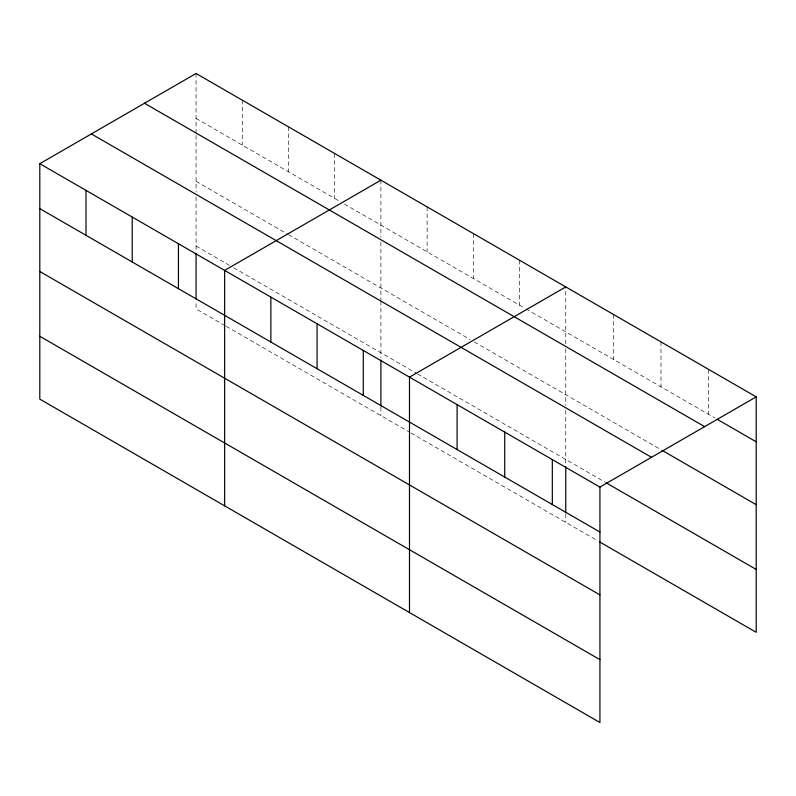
<?xml version="1.0" encoding="UTF-8"?>
<svg xmlns="http://www.w3.org/2000/svg" width="796" height="796" viewBox="0 0 796 796"><rect width="100%" height="100%" fill="white"/><g stroke="black" fill="none" stroke-linecap="round" stroke-linejoin="round"><path stroke-width="0.6" stroke-dasharray="3.98 2.98" d="M565.757 348.787L565.757 405.512M565.757 343.952L565.757 286.918M196.065 118.415L340.071 201.557M344.37 204.045L524.912 308.281M525.987 308.898L714.937 417.99M196.065 181.279L287.406 234.024M288.48 234.641L470.108 339.504M474.406 341.981L660.978 449.7M196.065 246.054L229.377 265.287M233.676 267.764L416.368 373.244M417.442 373.861L604.9 482.087M225.079 325.663L196.065 308.908L196.065 301.664M226.154 326.29L409.92 432.387M410.995 433.004L597.497 540.673M708.589 369.384L708.589 414.328M660.978 341.892L660.978 386.836M613.368 314.41L613.368 359.344M565.757 410.318L565.757 464.327M565.757 513.888L565.757 522.355M519.539 260.232L519.539 305.176M473.331 233.556L473.331 278.5M427.124 206.88L427.124 251.815M380.906 180.195L380.906 237.228M380.906 242.064L380.906 299.993M380.906 301.196L380.906 357.603M380.906 407.174L380.906 415.631M334.698 153.519L334.698 198.463M288.48 126.833L288.48 171.777M242.273 100.157L242.273 145.101M196.065 73.481L196.065 134.136M196.065 135.34L196.065 192.075M196.065 196.871L196.065 252.093"/><path stroke-width="1.19" d="M39.8 163.697L599.935 487.092L599.935 722.519L39.8 399.134L39.8 163.697L196.065 73.481L756.2 396.866L756.2 632.303L599.607 541.897M380.906 180.195L224.641 270.411L224.641 505.848M565.757 286.918L409.492 377.135L409.492 612.572M599.935 487.092L756.2 396.866M717.057 419.213L756.2 441.81M144.494 103.251L704.629 426.646M662.033 450.307L756.2 504.674M91.371 133.927L651.506 457.312M605.955 482.704L756.2 569.438M39.8 208.632L599.935 532.027M39.8 271.496L599.935 594.891M39.8 336.27L599.935 659.655M565.757 466.745L565.757 512.684M552.325 459.6L552.325 504.545M504.714 432.109L504.714 477.053M457.103 404.627L457.103 449.561M380.906 360.021L380.906 405.96M363.284 350.449L363.284 395.393M317.067 323.773L317.067 368.717M270.859 297.097L270.859 342.031M196.065 253.307L196.065 299.246M178.433 243.735L178.433 288.679M132.226 217.059L132.226 261.993M86.008 190.373L86.008 235.317"/></g></svg>
